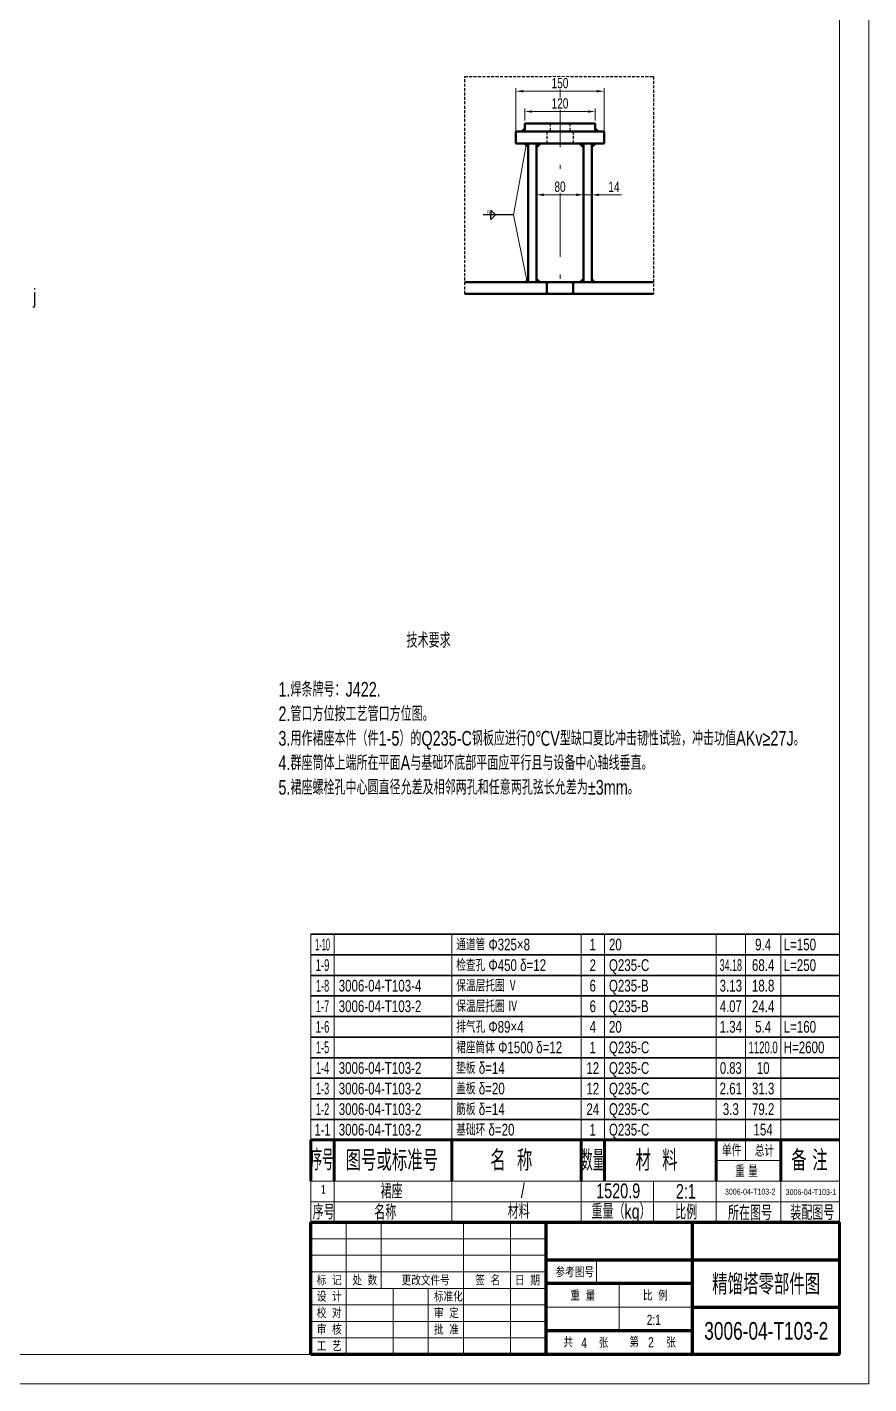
# Model space of a CAD drawing. Header units: millimetres. Extents: x 4027 to 9967, y -190 to 4015.
# Drawn here: x 8534 to 9967, y -190 to 2118 of the extents above; entities that cross this region are included whole.
import ezdxf
from ezdxf.enums import TextEntityAlignment as Align

# ---------------------------------------------------------------- set-up
doc = ezdxf.new("R2010")
doc.units = ezdxf.units.MM
doc.header["$LTSCALE"] = 10
doc.linetypes.add('ACAD_ISO10W100', pattern=[18.7, 12, -3, 0.7, -3])
doc.linetypes.add('DASHED', pattern=[0.75, 0.5, -0.25])
for name, color, linetype in [('4虚线层', 6, 'DASHED'), ('5剖面线层', 2, 'Continuous'), ('8符号标注层', 31, 'Continuous')]:
    doc.layers.add(name, color=color, linetype=linetype)
for name, color, linetype, lineweight in [('中心线', 1, 'ACAD_ISO10W100', 18), ('文本', 7, 'Continuous', 18), ('标注', 7, 'Continuous', 18), ('标注层', 7, 'Continuous', 18), ('粗实线', 2, 'Continuous', 50), ('细实线', 7, 'Continuous', 18)]:
    doc.layers.add(name, color=color, linetype=linetype, lineweight=lineweight)
doc.styles.add('HGCAD', font='HGCAD.SHX', dxfattribs={"width": 0.75, "bigfont": 'HZTXT.SHX'})
doc.dimstyles.new('HGCAD$0', dxfattribs={"dimtxt": 3.5, "dimasz": 2.5, "dimexe": 1, "dimexo": 1, "dimgap": 1, "dimtad": 1, "dimdec": 1, "dimdsep": 46, "dimtxsty": 'HGCAD', "dimcen": 0, "dimclrd": 130, "dimclre": 130, "dimclrt": 3, "dimadec": 1, "dimazin": 0, "dimtfac": 0.714286, "dimtmove": 0, "dimatfit": 1, "dimfxl": 0, "dimtzin": 0, "dimlwd": -1, "dimlwe": -1, "dimarcsym": 0})

# ---------------------------------------------------------------- blocks, each defined once
blk = doc.blocks.new('HGCAD#HGTFTK~A1Z~HGCAD图框')
at = {"layer": '细实线', "color": 7}
blk.add_lwpolyline([(10, -10), (-584, -10), (-584, 831), (10, 831)], close=True, dxfattribs=at)
at = {"layer": '细实线', "color": 2}
blk.add_lwpolyline([(0, 0), (-559, 0), (-559, 821), (0, 821)], close=True, dxfattribs=at)
blk = doc.blocks.new('HGCAD#HGTFBTL~HGCAD标题栏')
at = {"color": 4, "linetype": 'Continuous', "lineweight": 70}
for p, q in [((-180, 0), (-180, 45)), ((-180, 45), (0, 45)), ((-100, 45), (-100, 0)), ((-50, 0), (-50, 45)), ((0, 32.14), (-100, 32.14)), ((-50, 24.11), (-100, 24.11)), ((-50, 16.07), (0, 16.07)), ((-50, 8.04), (-100, 8.04)), ((0, 0), (-180, 0))]:
    blk.add_line(p, q, dxfattribs=at)
at = {"color": 7, "linetype": 'Continuous', "lineweight": 18}
for p, q in [((-168, 45), (-168, 0)), ((-156, 22.5), (-156, 45)), ((-128, 0), (-128, 45)), ((-112, 45), (-112, 0)), ((-180, 39.38), (-100, 39.38)), ((-100, 33.75), (-180, 33.75)), ((-180, 28.12), (-100, 28.12)), ((-82.78, 32.14), (-82.78, 24.11)), ((-75, 24.11), (-75, 8.04)), ((-100, 22.5), (-180, 22.5)), ((-152, 0), (-152, 22.5)), ((-140, 22.5), (-140, 0)), ((-180, 16.88), (-100, 16.88)), ((-100, 16.07), (-50, 16.07)), ((-100, 11.25), (-180, 11.25)), ((-180, 5.62), (-100, 5.62))]:
    blk.add_line(p, q, dxfattribs=at)
at = {"color": 4, "linetype": 'Continuous', "lineweight": 60}
blk.add_line((0, 0), (0, 45), dxfattribs=at)
at = {"color": 7, "linetype": 'Continuous', "lineweight": 18, "style": 'HGCAD', "width": 0.75}
for s, p in [('参考图号', (-96.71, 26.25)), ('标  记', (-177.97, 23.53)), ('处  数', (-165.87, 23.5)), ('更改文件号', (-149.08, 23.5)), ('签  名', (-123.98, 23.5)), ('日  期', (-110.47, 23.5)), ('设  计', (-177.97, 17.98)), ('标准化', (-138.09, 17.98)), ('重  量', (-91.64, 18.33)), ('比  例', (-66.93, 18.33)), ('校  对', (-177.97, 12.36)), ('审  定', (-138.05, 12.36)), ('审  核', (-177.97, 6.73)), ('批  准', (-138.05, 6.73)), ('工  艺', (-177.97, 1.11)), ('共', (-94, 2.4)), ('张', (-81.97, 2.26)), ('第', (-71.56, 2.52)), ('张', (-58.98, 2.36))]:
    blk.add_text(s, height=3.5, dxfattribs=at).set_placement(p)
at = {"color": 7, "linetype": 'Continuous', "lineweight": 18, "style": 'HGCAD', "width": 0.75, "flags": 8}
for tag, height, p in [('MATERIAL', 6, (-77.04, 38.61)), ('DRAW_NAME', 7, (-24.97, 23.88)), ('WEIGHT', 3.5, (-88.1, 12.11)), ('SCALE', 3.5, (-63.24, 11.8)), ('DRAW_NO', 6, (-24.94, 8.04)), ('SUM', 3.5, (-86.95, 4)), ('PAGE', 3.5, (-64.21, 4.14))]:
    blk.add_attdef(tag, text='', height=height, dxfattribs=at).set_placement(p, align=Align.MIDDLE_CENTER)
blk = doc.blocks.new('HGCAD#HGTFMXT~HGCAD明细表标题')
at = {"color": 4, "linetype": 'Continuous', "lineweight": 60}
for p, q in [((-180, 0), (-180, 14)), ((-180, 14), (0, 14)), ((-172, 14), (-172, 0)), ((-132, 14), (-132, 0)), ((-88, 14), (-88, 0)), ((-80, 14), (-80, 0)), ((-42, 14), (-42, 0)), ((-20, 14), (-20, 0))]:
    blk.add_line(p, q, dxfattribs=at)
at = {"layer": '标注层'}
for p, q in [((-32, 14), (-32, 7)), ((-32, 7), (-32, 14)), ((-20, 7), (-42, 7))]:
    blk.add_line(p, q, dxfattribs=at)
at = {"layer": '标注层', "style": 'HGCAD'}
for s, height, width, p in [('序号', 7, 0.55, (-180, 3.68)), ('图号或标准号', 7, 0.75, (-168.15, 3.5)), ('名  称', 7, 0.75, (-118.87, 3.5)), ('数量', 7, 0.55, (-87.87, 3.5)), ('材  料', 7, 0.75, (-69.43, 3.5)), ('单件', 4, 0.75, (-40, 8.52)), ('总计', 4, 0.75, (-28.85, 8.34)), ('备 注', 7, 0.75, (-16.44, 3.5)), ('重 量', 4, 0.75, (-35.51, 1.38))]:
    blk.add_text(s, height=height, dxfattribs=dict(at, width=width)).set_placement(p)
blk = doc.blocks.new('HGCAD#HGTFMXB~HGCAD明细表')
at = {"color": 4}
for p, q in [((-180, 0), (-180, 7)), ((-172, 0), (-172, 7)), ((-132, 0), (-132, 7)), ((-88, 0), (-88, 7)), ((-80, 0), (-80, 7)), ((-42, 0), (-42, 7)), ((-32, 0), (-32, 7)), ((-20, 0), (-20, 7))]:
    blk.add_line(p, q, dxfattribs=at)
at = {"color": 7, "linetype": 'Continuous', "lineweight": 35}
blk.add_line((-180, 7), (0, 7), dxfattribs=at)
at = {"color": 7, "linetype": 'Continuous', "lineweight": 35, "style": 'HGCAD', "width": 0.75, "flags": 8}
for tag, p in [('NO', (-176, 3.5)), ('NUM', (-84, 3.5)), ('ONE', (-37, 3.5)), ('ALL', (-26, 3.5))]:
    blk.add_attdef(tag, text='', height=4, dxfattribs=at).set_placement(p, align=Align.MIDDLE)
for tag, p in [('PARTNO', (-170.5, 3.5)), ('PARTNAME', (-130.5, 3.5)), ('MATERIAL', (-78.5, 3.5)), ('NOTICE', (-19, 3.5))]:
    blk.add_attdef(tag, text='', height=4, dxfattribs=at).set_placement(p, align=Align.MIDDLE_LEFT)
blk = doc.blocks.new('*D59')
at = {"layer": 'Defpoints', "color": 0}
for p in [(9501.1, 1974.6), (9381.1, 1954.5), (9501.1, 1954.5)]:
    blk.add_point(p, dxfattribs=at)
at = {"layer": '细实线', "color": 130}
for p, q in [((9381.1, 1959.5), (9381.1, 1979.6)), ((9393.6, 1974.6), (9488.6, 1974.6)), ((9501.1, 1959.5), (9501.1, 1979.6))]:
    blk.add_line(p, q, dxfattribs=at)
for points in [[(9393.6, 1976.6), (9393.6, 1972.5), (9381.1, 1974.6)], [(9488.6, 1976.6), (9488.6, 1972.5), (9501.1, 1974.6)]]:
    blk.add_solid(points, dxfattribs=at)
at = {"layer": '细实线', "color": 3, "insert": (9441.1, 1988.3), "char_height": 17.5, "attachment_point": 5, "style": 'HGCAD', "bg_fill": 3, "box_fill_scale": 1.1, "bg_fill_color": 256, "bg_fill_true_color": 13158600, "bg_fill_transparency": 97}
blk.add_mtext('120', dxfattribs=at)
blk = doc.blocks.new('*D60')
at = {"layer": 'Defpoints', "color": 0}
for p in [(9516.1, 2009.1), (9366.1, 1920.5), (9516.1, 1920.5)]:
    blk.add_point(p, dxfattribs=at)
at = {"layer": '细实线', "color": 130}
for p, q in [((9366.1, 1925.5), (9366.1, 2014.1)), ((9378.6, 2009.1), (9503.6, 2009.1)), ((9516.1, 1925.5), (9516.1, 2014.1))]:
    blk.add_line(p, q, dxfattribs=at)
for points in [[(9378.6, 2011.2), (9378.6, 2007), (9366.1, 2009.1)], [(9503.6, 2011.2), (9503.6, 2007), (9516.1, 2009.1)]]:
    blk.add_solid(points, dxfattribs=at)
at = {"layer": '细实线', "color": 3, "insert": (9441.1, 2022.9), "char_height": 17.5, "attachment_point": 5, "style": 'HGCAD', "bg_fill": 3, "box_fill_scale": 1.1, "bg_fill_color": 256, "bg_fill_true_color": 13158600, "bg_fill_transparency": 102}
blk.add_mtext('150', dxfattribs=at)
blk = doc.blocks.new('*D61')
at = {"layer": 'Defpoints', "color": 0}
for p in [(9401.1, 1832.9), (9481.1, 1832.9), (9481.1, 1832.9)]:
    blk.add_point(p, dxfattribs=at)
at = {"layer": '细实线', "color": 130}
blk.add_line((9413.6, 1832.9), (9468.6, 1832.9), dxfattribs=at)
for points in [[(9413.6, 1835), (9413.6, 1830.8), (9401.1, 1832.9)], [(9468.6, 1835), (9468.6, 1830.8), (9481.1, 1832.9)]]:
    blk.add_solid(points, dxfattribs=at)
at = {"layer": '细实线', "color": 3, "insert": (9441.1, 1846.6), "char_height": 17.5, "attachment_point": 5, "style": 'HGCAD', "bg_fill": 3, "box_fill_scale": 1.1, "bg_fill_color": 256, "bg_fill_true_color": 13158600, "bg_fill_transparency": 112}
blk.add_mtext('80', dxfattribs=at)
blk = doc.blocks.new('*D62')
at = {"layer": 'Defpoints', "color": 0}
for p in [(9481.1, 1832.9), (9495.1, 1832.9), (9495.1, 1832.9)]:
    blk.add_point(p, dxfattribs=at)
at = {"layer": '细实线', "color": 130}
for p, q in [((9468.6, 1832.9), (9456.1, 1832.9)), ((9481.1, 1832.9), (9495.1, 1832.9)), ((9507.6, 1832.9), (9545.8, 1832.9))]:
    blk.add_line(p, q, dxfattribs=at)
for points in [[(9468.6, 1835), (9468.6, 1830.8), (9481.1, 1832.9)], [(9507.6, 1835), (9507.6, 1830.8), (9495.1, 1832.9)]]:
    blk.add_solid(points, dxfattribs=at)
at = {"layer": '细实线', "color": 3, "insert": (9533, 1846.6), "char_height": 17.5, "attachment_point": 5, "style": 'HGCAD', "bg_fill": 3, "box_fill_scale": 1.1, "bg_fill_color": 256, "bg_fill_true_color": 13158600, "bg_fill_transparency": 122}
blk.add_mtext('14', dxfattribs=at)

msp = doc.modelspace()

# ---------------------------------------------------------------- hatches: boundary and pattern name
at = {"layer": '5剖面线层'}
h = msp.add_hatch(color=0, dxfattribs=at)
h.paths.add_polyline_path([(9381.14, 1945.79), (9375.67, 1940.47), (9381.14, 1940.47)])
h.paths.add_polyline_path([(9387.14, 1920.47), (9380.4, 1920.47), (9387.14, 1914.63)])
h.paths.add_polyline_path([(9407.86, 1920.47), (9401.14, 1920.47), (9401.14, 1913.63)])
h.paths.add_polyline_path([(9501.14, 1945.79), (9501.14, 1940.47), (9506.6, 1940.47)])
h.paths.add_polyline_path([(9501.87, 1920.47), (9495.14, 1920.47), (9495.14, 1914.63)])
h.paths.add_polyline_path([(9481.14, 1920.47), (9474.41, 1920.47), (9481.14, 1913.63)])
h.paths.add_polyline_path([(9387.14, 1689.56), (9382.35, 1684.47), (9387.14, 1684.47)])
h.paths.add_polyline_path([(9401.14, 1689.94), (9401.14, 1684.47), (9406.71, 1684.47)])
h.paths.add_polyline_path([(9481.14, 1689.94), (9475.56, 1684.47), (9481.14, 1684.47)])
h.paths.add_polyline_path([(9495.14, 1689.56), (9495.14, 1684.47), (9499.92, 1684.47)])

# ---------------------------------------------------------------- linework, layer by layer
at = {"layer": '4虚线层'}
for p, q in [((9418.64, 1940.47), (9418.64, 1920.47)), ((9424.64, 1954.47), (9424.64, 1940.47)), ((9457.64, 1954.47), (9457.64, 1940.47)), ((9463.64, 1940.47), (9463.64, 1920.47))]:
    msp.add_line(p, q, dxfattribs=at)
msp.add_lwpolyline([(9278.99, 1664.47), (9278.99, 2034.16), (9600.12, 2034.16), (9600.12, 1664.47)], dxfattribs=at)
at = {"layer": '8符号标注层', "color": 31}
for p, q in [((9323.26, 1806.64), (9323.26, 1798.76)), ((9331.13, 1798.76), (9323.26, 1806.64)), ((9323.26, 1790.89), (9323.26, 1798.76)), ((9331.13, 1798.76), (9323.26, 1790.89))]:
    msp.add_line(p, q, dxfattribs=at)
at = {"layer": '8符号标注层', "color": 130, "extrusion": (0, 1, 0)}
msp.add_line((9361.9, 1798.76), (9310.15, 1798.76), dxfattribs=at)
at = {"layer": '中心线'}
msp.add_line((9441.14, 2034.16), (9441.14, 1664.47), dxfattribs=at)
at = {"layer": '粗实线'}
for p, q in [((9366.14, 1920.47), (9366.14, 1940.47)), ((9366.14, 1940.47), (9441.14, 1940.47)), ((9375.67, 1940.47), (9381.14, 1945.79)), ((9381.14, 1940.47), (9381.14, 1954.47)), ((9381.14, 1954.47), (9441.14, 1954.47)), ((9441.14, 1940.47), (9381.14, 1940.47)), ((9501.14, 1954.47), (9441.14, 1954.47)), ((9516.14, 1940.47), (9441.14, 1940.47)), ((9441.14, 1940.47), (9501.14, 1940.47)), ((9501.14, 1940.47), (9501.14, 1954.47)), ((9506.6, 1940.47), (9501.14, 1945.79)), ((9516.14, 1920.47), (9516.14, 1940.47)), ((9441.14, 1920.47), (9366.14, 1920.47)), ((9380.4, 1920.47), (9387.14, 1914.63)), ((9387.14, 1684.47), (9387.14, 1920.47)), ((9401.14, 1684.47), (9401.14, 1920.47)), ((9401.14, 1920.47), (9441.14, 1920.47)), ((9401.14, 1920.47), (9407.86, 1920.47)), ((9407.86, 1920.47), (9401.14, 1913.63)), ((9481.14, 1920.47), (9441.14, 1920.47)), ((9441.14, 1920.47), (9516.14, 1920.47)), ((9481.14, 1920.47), (9474.41, 1920.47)), ((9474.41, 1920.47), (9481.14, 1913.63)), ((9481.14, 1684.47), (9481.14, 1920.47)), ((9495.14, 1684.47), (9495.14, 1920.47)), ((9501.87, 1920.47), (9495.14, 1914.63)), ((9382.35, 1684.47), (9387.14, 1689.56)), ((9406.71, 1684.47), (9401.14, 1689.94)), ((9475.56, 1684.47), (9481.14, 1689.94)), ((9499.92, 1684.47), (9495.14, 1689.56)), ((9441.14, 1684.47), (9278.99, 1684.47)), ((9441.14, 1664.47), (9278.99, 1664.47)), ((9441.14, 1684.47), (9401.14, 1684.47)), ((9418.64, 1684.47), (9418.64, 1664.47)), ((9441.14, 1684.47), (9600.12, 1684.47)), ((9441.14, 1684.47), (9481.14, 1684.47)), ((9441.14, 1664.47), (9600.12, 1664.47)), ((9463.64, 1684.47), (9463.64, 1664.47))]:
    msp.add_line(p, q, dxfattribs=at)
at = {"layer": '细实线', "color": 4}
msp.add_line((9384.74, 1687.02), (9361.9, 1798.76), dxfattribs=at)
at = {"layer": '细实线', "ltscale": 5}
for p, q in [((9016.9, 154.76), (9916.9, 154.76)), ((9016.9, 119.76), (9916.9, 119.76))]:
    msp.add_line(p, q, dxfattribs=at)
at = {"layer": '细实线', "color": 4, "ltscale": 5}
for p, q in [((9016.9, 154.76), (9016.9, 84.76)), ((9056.9, 154.76), (9056.9, 84.76)), ((9256.9, 154.76), (9256.9, 84.76)), ((9476.9, 154.76), (9476.9, 84.76)), ((9600.25, 154.76), (9600.25, 84.76)), ((9706.9, 154.76), (9706.9, 84.76)), ((9816.9, 154.76), (9816.9, 84.76))]:
    msp.add_line(p, q, dxfattribs=at)

# ---------------------------------------------------------------- block references
at = {"ltscale": 5, "xscale": 5, "yscale": 5, "zscale": 5}
msp.add_blockref('HGCAD#HGTFTK~A1Z~HGCAD图框', (9916.9, -140.24), dxfattribs=at)
at = {"layer": '细实线'}
ref = msp.add_blockref('HGCAD#HGTFMXB~HGCAD明细表', (9916.9, 539.76), dxfattribs=dict(at, xscale=5, yscale=5, zscale=5))
ref.add_attrib('NO', '1-10', dxfattribs={"layer": '0', "color": 7, "linetype": 'Continuous', "lineweight": 35, "height": 20, "style": 'HGCAD', "width": 0.46, "flags": 8}).set_placement((9036.9, 557.26), align=Align.MIDDLE)
ref.add_attrib('PARTNAME', '通道管 Φ325×8', dxfattribs={"layer": '0', "color": 7, "linetype": 'Continuous', "lineweight": 35, "height": 20, "style": 'HGCAD', "width": 0.75, "flags": 8}).set_placement((9264.4, 557.26), align=Align.MIDDLE_LEFT)
ref.add_attrib('NUM', '1', dxfattribs={"layer": '0', "color": 7, "linetype": 'Continuous', "lineweight": 35, "height": 20, "style": 'HGCAD', "width": 0.75, "flags": 8}).set_placement((9496.9, 557.26), align=Align.MIDDLE)
ref.add_attrib('MATERIAL', '20', dxfattribs={"layer": '0', "color": 7, "linetype": 'Continuous', "lineweight": 35, "height": 20, "style": 'HGCAD', "width": 0.75, "flags": 8}).set_placement((9524.4, 557.26), align=Align.MIDDLE_LEFT)
ref.add_attrib('ALL', '9.4', dxfattribs={"layer": '0', "color": 7, "linetype": 'Continuous', "lineweight": 35, "height": 20, "style": 'HGCAD', "width": 0.75, "flags": 8}).set_placement((9786.9, 557.26), align=Align.MIDDLE)
ref.add_attrib('NOTICE', 'L=150', dxfattribs={"layer": '0', "color": 7, "linetype": 'Continuous', "lineweight": 35, "height": 20, "style": 'HGCAD', "width": 0.75, "flags": 8}).set_placement((9821.9, 557.26), align=Align.MIDDLE_LEFT)
ref = msp.add_blockref('HGCAD#HGTFMXB~HGCAD明细表', (9916.9, 504.76), dxfattribs=dict(at, xscale=5, yscale=5, zscale=5))
ref.add_attrib('NO', '1-9', dxfattribs={"layer": '0', "color": 7, "linetype": 'Continuous', "lineweight": 35, "height": 20, "style": 'HGCAD', "width": 0.61, "flags": 8}).set_placement((9036.9, 522.26), align=Align.MIDDLE)
ref.add_attrib('PARTNAME', '检查孔 Φ450 δ=12', dxfattribs={"layer": '0', "color": 7, "linetype": 'Continuous', "lineweight": 35, "height": 20, "style": 'HGCAD', "width": 0.75, "flags": 8}).set_placement((9264.4, 522.26), align=Align.MIDDLE_LEFT)
ref.add_attrib('NUM', '2', dxfattribs={"layer": '0', "color": 7, "linetype": 'Continuous', "lineweight": 35, "height": 20, "style": 'HGCAD', "width": 0.75, "flags": 8}).set_placement((9496.9, 522.26), align=Align.MIDDLE)
ref.add_attrib('MATERIAL', 'Q235-C', dxfattribs={"layer": '0', "color": 7, "linetype": 'Continuous', "lineweight": 35, "height": 20, "style": 'HGCAD', "width": 0.75, "flags": 8}).set_placement((9524.4, 522.26), align=Align.MIDDLE_LEFT)
ref.add_attrib('ONE', '34.18', dxfattribs={"layer": '0', "color": 7, "linetype": 'Continuous', "lineweight": 35, "height": 20, "style": 'HGCAD', "width": 0.58, "flags": 8}).set_placement((9731.9, 522.26), align=Align.MIDDLE)
ref.add_attrib('ALL', '68.4', dxfattribs={"layer": '0', "color": 7, "linetype": 'Continuous', "lineweight": 35, "height": 20, "style": 'HGCAD', "width": 0.75, "flags": 8}).set_placement((9786.9, 522.26), align=Align.MIDDLE)
ref.add_attrib('NOTICE', 'L=250', dxfattribs={"layer": '0', "color": 7, "linetype": 'Continuous', "lineweight": 35, "height": 20, "style": 'HGCAD', "width": 0.75, "flags": 8}).set_placement((9821.9, 522.26), align=Align.MIDDLE_LEFT)
ref = msp.add_blockref('HGCAD#HGTFMXB~HGCAD明细表', (9916.9, 469.76), dxfattribs=dict(at, xscale=5, yscale=5, zscale=5))
ref.add_attrib('NO', '1-8', dxfattribs={"layer": '0', "color": 7, "linetype": 'Continuous', "lineweight": 35, "height": 20, "style": 'HGCAD', "width": 0.6, "flags": 8}).set_placement((9036.9, 487.26), align=Align.MIDDLE)
ref.add_attrib('PARTNO', '3006-04-T103-4', dxfattribs={"layer": '0', "color": 7, "linetype": 'Continuous', "lineweight": 35, "height": 20, "style": 'HGCAD', "width": 0.75, "flags": 8}).set_placement((9064.4, 487.26), align=Align.MIDDLE_LEFT)
ref.add_attrib('PARTNAME', '保温层托圈 Ⅴ', dxfattribs={"layer": '0', "color": 7, "linetype": 'Continuous', "lineweight": 35, "height": 20, "style": 'HGCAD', "width": 0.75, "flags": 8}).set_placement((9264.4, 487.26), align=Align.MIDDLE_LEFT)
ref.add_attrib('NUM', '6', dxfattribs={"layer": '0', "color": 7, "linetype": 'Continuous', "lineweight": 35, "height": 20, "style": 'HGCAD', "width": 0.75, "flags": 8}).set_placement((9496.9, 487.26), align=Align.MIDDLE)
ref.add_attrib('MATERIAL', 'Q235-B', dxfattribs={"layer": '0', "color": 7, "linetype": 'Continuous', "lineweight": 35, "height": 20, "style": 'HGCAD', "width": 0.75, "flags": 8}).set_placement((9524.4, 487.26), align=Align.MIDDLE_LEFT)
ref.add_attrib('ONE', '3.13', dxfattribs={"layer": '0', "color": 7, "linetype": 'Continuous', "lineweight": 35, "height": 20, "style": 'HGCAD', "width": 0.75, "flags": 8}).set_placement((9731.9, 487.26), align=Align.MIDDLE)
ref.add_attrib('ALL', '18.8', dxfattribs={"layer": '0', "color": 7, "linetype": 'Continuous', "lineweight": 35, "height": 20, "style": 'HGCAD', "width": 0.75, "flags": 8}).set_placement((9786.9, 487.26), align=Align.MIDDLE)
ref = msp.add_blockref('HGCAD#HGTFMXB~HGCAD明细表', (9916.9, 434.76), dxfattribs=dict(at, xscale=5, yscale=5, zscale=5))
ref.add_attrib('NO', '1-7', dxfattribs={"layer": '0', "color": 7, "linetype": 'Continuous', "lineweight": 35, "height": 20, "style": 'HGCAD', "width": 0.6, "flags": 8}).set_placement((9036.9, 452.26), align=Align.MIDDLE)
ref.add_attrib('PARTNO', '3006-04-T103-2', dxfattribs={"layer": '0', "color": 7, "linetype": 'Continuous', "lineweight": 35, "height": 20, "style": 'HGCAD', "width": 0.75, "flags": 8}).set_placement((9064.4, 452.26), align=Align.MIDDLE_LEFT)
ref.add_attrib('PARTNAME', '保温层托圈 Ⅳ', dxfattribs={"layer": '0', "color": 7, "linetype": 'Continuous', "lineweight": 35, "height": 20, "style": 'HGCAD', "width": 0.75, "flags": 8}).set_placement((9264.4, 452.26), align=Align.MIDDLE_LEFT)
ref.add_attrib('NUM', '6', dxfattribs={"layer": '0', "color": 7, "linetype": 'Continuous', "lineweight": 35, "height": 20, "style": 'HGCAD', "width": 0.75, "flags": 8}).set_placement((9496.9, 452.26), align=Align.MIDDLE)
ref.add_attrib('MATERIAL', 'Q235-B', dxfattribs={"layer": '0', "color": 7, "linetype": 'Continuous', "lineweight": 35, "height": 20, "style": 'HGCAD', "width": 0.75, "flags": 8}).set_placement((9524.4, 452.26), align=Align.MIDDLE_LEFT)
ref.add_attrib('ONE', '4.07', dxfattribs={"layer": '0', "color": 7, "linetype": 'Continuous', "lineweight": 35, "height": 20, "style": 'HGCAD', "width": 0.73, "flags": 8}).set_placement((9731.9, 452.26), align=Align.MIDDLE)
ref.add_attrib('ALL', '24.4', dxfattribs={"layer": '0', "color": 7, "linetype": 'Continuous', "lineweight": 35, "height": 20, "style": 'HGCAD', "width": 0.75, "flags": 8}).set_placement((9786.9, 452.26), align=Align.MIDDLE)
ref = msp.add_blockref('HGCAD#HGTFMXB~HGCAD明细表', (9916.9, 399.76), dxfattribs=dict(at, xscale=5, yscale=5, zscale=5))
ref.add_attrib('NO', '1-6', dxfattribs={"layer": '0', "color": 7, "linetype": 'Continuous', "lineweight": 35, "height": 20, "style": 'HGCAD', "width": 0.61, "flags": 8}).set_placement((9036.9, 417.26), align=Align.MIDDLE)
ref.add_attrib('PARTNAME', '排气孔 Φ89×4', dxfattribs={"layer": '0', "color": 7, "linetype": 'Continuous', "lineweight": 35, "height": 20, "style": 'HGCAD', "width": 0.75, "flags": 8}).set_placement((9264.4, 417.26), align=Align.MIDDLE_LEFT)
ref.add_attrib('NUM', '4', dxfattribs={"layer": '0', "color": 7, "linetype": 'Continuous', "lineweight": 35, "height": 20, "style": 'HGCAD', "width": 0.75, "flags": 8}).set_placement((9496.9, 417.26), align=Align.MIDDLE)
ref.add_attrib('MATERIAL', '20', dxfattribs={"layer": '0', "color": 7, "linetype": 'Continuous', "lineweight": 35, "height": 20, "style": 'HGCAD', "width": 0.75, "flags": 8}).set_placement((9524.4, 417.26), align=Align.MIDDLE_LEFT)
ref.add_attrib('ONE', '1.34', dxfattribs={"layer": '0', "color": 7, "linetype": 'Continuous', "lineweight": 35, "height": 20, "style": 'HGCAD', "width": 0.75, "flags": 8}).set_placement((9731.9, 417.26), align=Align.MIDDLE)
ref.add_attrib('ALL', '5.4', dxfattribs={"layer": '0', "color": 7, "linetype": 'Continuous', "lineweight": 35, "height": 20, "style": 'HGCAD', "width": 0.75, "flags": 8}).set_placement((9786.9, 417.26), align=Align.MIDDLE)
ref.add_attrib('NOTICE', 'L=160', dxfattribs={"layer": '0', "color": 7, "linetype": 'Continuous', "lineweight": 35, "height": 20, "style": 'HGCAD', "width": 0.75, "flags": 8}).set_placement((9821.9, 417.26), align=Align.MIDDLE_LEFT)
ref = msp.add_blockref('HGCAD#HGTFMXB~HGCAD明细表', (9916.9, 364.76), dxfattribs=dict(at, xscale=5, yscale=5, zscale=5))
ref.add_attrib('NO', '1-5', dxfattribs={"layer": '0', "color": 7, "linetype": 'Continuous', "lineweight": 35, "height": 20, "style": 'HGCAD', "width": 0.6, "flags": 8}).set_placement((9036.9, 382.26), align=Align.MIDDLE)
ref.add_attrib('PARTNAME', '裙座筒体 Φ1500 δ=12', dxfattribs={"layer": '0', "color": 7, "linetype": 'Continuous', "lineweight": 35, "height": 20, "style": 'HGCAD', "width": 0.75, "flags": 8}).set_placement((9264.4, 382.26), align=Align.MIDDLE_LEFT)
ref.add_attrib('NUM', '1', dxfattribs={"layer": '0', "color": 7, "linetype": 'Continuous', "lineweight": 35, "height": 20, "style": 'HGCAD', "width": 0.75, "flags": 8}).set_placement((9496.9, 382.26), align=Align.MIDDLE)
ref.add_attrib('MATERIAL', 'Q235-C', dxfattribs={"layer": '0', "color": 7, "linetype": 'Continuous', "lineweight": 35, "height": 20, "style": 'HGCAD', "width": 0.75, "flags": 8}).set_placement((9524.4, 382.26), align=Align.MIDDLE_LEFT)
ref.add_attrib('ALL', '1120.0', dxfattribs={"layer": '0', "color": 7, "linetype": 'Continuous', "lineweight": 35, "height": 20, "style": 'HGCAD', "width": 0.62, "flags": 8}).set_placement((9786.9, 382.26), align=Align.MIDDLE)
ref.add_attrib('NOTICE', 'H=2600', dxfattribs={"layer": '0', "color": 7, "linetype": 'Continuous', "lineweight": 35, "height": 20, "style": 'HGCAD', "width": 0.75, "flags": 8}).set_placement((9821.9, 382.26), align=Align.MIDDLE_LEFT)
ref = msp.add_blockref('HGCAD#HGTFMXB~HGCAD明细表', (9916.9, 329.76), dxfattribs=dict(at, xscale=5, yscale=5, zscale=5))
ref.add_attrib('NO', '1-4', dxfattribs={"layer": '0', "color": 7, "linetype": 'Continuous', "lineweight": 35, "height": 20, "style": 'HGCAD', "width": 0.59, "flags": 8}).set_placement((9036.9, 347.26), align=Align.MIDDLE)
ref.add_attrib('PARTNO', '3006-04-T103-2', dxfattribs={"layer": '0', "color": 7, "linetype": 'Continuous', "lineweight": 35, "height": 20, "style": 'HGCAD', "width": 0.75, "flags": 8}).set_placement((9064.4, 347.26), align=Align.MIDDLE_LEFT)
ref.add_attrib('PARTNAME', '垫板 δ=14', dxfattribs={"layer": '0', "color": 7, "linetype": 'Continuous', "lineweight": 35, "height": 20, "style": 'HGCAD', "width": 0.75, "flags": 8}).set_placement((9264.4, 347.26), align=Align.MIDDLE_LEFT)
ref.add_attrib('NUM', '12', dxfattribs={"layer": '0', "color": 7, "linetype": 'Continuous', "lineweight": 35, "height": 20, "style": 'HGCAD', "width": 0.75, "flags": 8}).set_placement((9496.9, 347.26), align=Align.MIDDLE)
ref.add_attrib('MATERIAL', 'Q235-C', dxfattribs={"layer": '0', "color": 7, "linetype": 'Continuous', "lineweight": 35, "height": 20, "style": 'HGCAD', "width": 0.75, "flags": 8}).set_placement((9524.4, 347.26), align=Align.MIDDLE_LEFT)
ref.add_attrib('ONE', '0.83', dxfattribs={"layer": '0', "color": 7, "linetype": 'Continuous', "lineweight": 35, "height": 20, "style": 'HGCAD', "width": 0.73, "flags": 8}).set_placement((9731.9, 347.26), align=Align.MIDDLE)
ref.add_attrib('ALL', '10', dxfattribs={"layer": '0', "color": 7, "linetype": 'Continuous', "lineweight": 35, "height": 20, "style": 'HGCAD', "width": 0.75, "flags": 8}).set_placement((9786.9, 347.26), align=Align.MIDDLE)
ref = msp.add_blockref('HGCAD#HGTFMXB~HGCAD明细表', (9916.9, 294.76), dxfattribs=dict(at, xscale=5, yscale=5, zscale=5))
ref.add_attrib('NO', '1-3', dxfattribs={"layer": '0', "color": 7, "linetype": 'Continuous', "lineweight": 35, "height": 20, "style": 'HGCAD', "width": 0.6, "flags": 8}).set_placement((9036.9, 312.26), align=Align.MIDDLE)
ref.add_attrib('PARTNO', '3006-04-T103-2', dxfattribs={"layer": '0', "color": 7, "linetype": 'Continuous', "lineweight": 35, "height": 20, "style": 'HGCAD', "width": 0.75, "flags": 8}).set_placement((9064.4, 312.26), align=Align.MIDDLE_LEFT)
ref.add_attrib('PARTNAME', '盖板 δ=20', dxfattribs={"layer": '0', "color": 7, "linetype": 'Continuous', "lineweight": 35, "height": 20, "style": 'HGCAD', "width": 0.75, "flags": 8}).set_placement((9264.4, 312.26), align=Align.MIDDLE_LEFT)
ref.add_attrib('NUM', '12', dxfattribs={"layer": '0', "color": 7, "linetype": 'Continuous', "lineweight": 35, "height": 20, "style": 'HGCAD', "width": 0.75, "flags": 8}).set_placement((9496.9, 312.26), align=Align.MIDDLE)
ref.add_attrib('MATERIAL', 'Q235-C', dxfattribs={"layer": '0', "color": 7, "linetype": 'Continuous', "lineweight": 35, "height": 20, "style": 'HGCAD', "width": 0.75, "flags": 8}).set_placement((9524.4, 312.26), align=Align.MIDDLE_LEFT)
ref.add_attrib('ONE', '2.61', dxfattribs={"layer": '0', "color": 7, "linetype": 'Continuous', "lineweight": 35, "height": 20, "style": 'HGCAD', "width": 0.75, "flags": 8}).set_placement((9731.9, 312.26), align=Align.MIDDLE)
ref.add_attrib('ALL', '31.3', dxfattribs={"layer": '0', "color": 7, "linetype": 'Continuous', "lineweight": 35, "height": 20, "style": 'HGCAD', "width": 0.75, "flags": 8}).set_placement((9786.9, 312.26), align=Align.MIDDLE)
ref = msp.add_blockref('HGCAD#HGTFMXB~HGCAD明细表', (9916.9, 259.76), dxfattribs=dict(at, xscale=5, yscale=5, zscale=5))
ref.add_attrib('NO', '1-2', dxfattribs={"layer": '0', "color": 7, "linetype": 'Continuous', "lineweight": 35, "height": 20, "style": 'HGCAD', "width": 0.6, "flags": 8}).set_placement((9036.9, 277.26), align=Align.MIDDLE)
ref.add_attrib('PARTNO', '3006-04-T103-2', dxfattribs={"layer": '0', "color": 7, "linetype": 'Continuous', "lineweight": 35, "height": 20, "style": 'HGCAD', "width": 0.75, "flags": 8}).set_placement((9064.4, 277.26), align=Align.MIDDLE_LEFT)
ref.add_attrib('PARTNAME', '筋板 δ=14', dxfattribs={"layer": '0', "color": 7, "linetype": 'Continuous', "lineweight": 35, "height": 20, "style": 'HGCAD', "width": 0.75, "flags": 8}).set_placement((9264.4, 277.26), align=Align.MIDDLE_LEFT)
ref.add_attrib('NUM', '24', dxfattribs={"layer": '0', "color": 7, "linetype": 'Continuous', "lineweight": 35, "height": 20, "style": 'HGCAD', "width": 0.75, "flags": 8}).set_placement((9496.9, 277.26), align=Align.MIDDLE)
ref.add_attrib('MATERIAL', 'Q235-C', dxfattribs={"layer": '0', "color": 7, "linetype": 'Continuous', "lineweight": 35, "height": 20, "style": 'HGCAD', "width": 0.75, "flags": 8}).set_placement((9524.4, 277.26), align=Align.MIDDLE_LEFT)
ref.add_attrib('ONE', '3.3', dxfattribs={"layer": '0', "color": 7, "linetype": 'Continuous', "lineweight": 35, "height": 20, "style": 'HGCAD', "width": 0.75, "flags": 8}).set_placement((9731.9, 277.26), align=Align.MIDDLE)
ref.add_attrib('ALL', '79.2', dxfattribs={"layer": '0', "color": 7, "linetype": 'Continuous', "lineweight": 35, "height": 20, "style": 'HGCAD', "width": 0.75, "flags": 8}).set_placement((9786.9, 277.26), align=Align.MIDDLE)
ref = msp.add_blockref('HGCAD#HGTFMXB~HGCAD明细表', (9916.9, 224.76), dxfattribs=dict(at, xscale=5, yscale=5, zscale=5))
ref.add_attrib('NO', '1-1', dxfattribs={"layer": '0', "color": 7, "linetype": 'Continuous', "lineweight": 35, "height": 20, "style": 'HGCAD', "width": 0.71, "flags": 8}).set_placement((9036.9, 242.26), align=Align.MIDDLE)
ref.add_attrib('PARTNO', '3006-04-T103-2', dxfattribs={"layer": '0', "color": 7, "linetype": 'Continuous', "lineweight": 35, "height": 20, "style": 'HGCAD', "width": 0.75, "flags": 8}).set_placement((9064.4, 242.26), align=Align.MIDDLE_LEFT)
ref.add_attrib('PARTNAME', '基础环 δ=20', dxfattribs={"layer": '0', "color": 7, "linetype": 'Continuous', "lineweight": 35, "height": 20, "style": 'HGCAD', "width": 0.75, "flags": 8}).set_placement((9264.4, 242.26), align=Align.MIDDLE_LEFT)
ref.add_attrib('NUM', '1', dxfattribs={"layer": '0', "color": 7, "linetype": 'Continuous', "lineweight": 35, "height": 20, "style": 'HGCAD', "width": 0.75, "flags": 8}).set_placement((9496.9, 242.26), align=Align.MIDDLE)
ref.add_attrib('MATERIAL', 'Q235-C', dxfattribs={"layer": '0', "color": 7, "linetype": 'Continuous', "lineweight": 35, "height": 20, "style": 'HGCAD', "width": 0.75, "flags": 8}).set_placement((9524.4, 242.26), align=Align.MIDDLE_LEFT)
ref.add_attrib('ALL', '154', dxfattribs={"layer": '0', "color": 7, "linetype": 'Continuous', "lineweight": 35, "height": 20, "style": 'HGCAD', "width": 0.75, "flags": 8}).set_placement((9786.9, 242.26), align=Align.MIDDLE)
at = {"layer": '细实线', "xscale": 5, "yscale": 5, "zscale": 5}
msp.add_blockref('HGCAD#HGTFMXT~HGCAD明细表标题', (9916.9, 154.76), dxfattribs=at)
msp.add_blockref('HGCAD#HGTFBTL~HGCAD标题栏', (9916.9, -140.24), dxfattribs=at).add_auto_attribs({'SCALE': '2:1', 'DRAW_NO': '3006-04-T103-2', 'DRAW_NAME': '精馏塔零部件图', 'SUM': '4', 'PAGE': '2'})

# ---------------------------------------------------------------- texts
at = {"layer": '文本', "attachment_point": 1, "style": 'HGCAD'}
for s, insert, char_height, width in [('9', (9316.88, 1806.63), 7.5, 8.8242), ('                                技术要求\\P\\P1.焊条牌号：J422.\\P2.管口方位按工艺管口方位图。\\P3.用作裙座本件（件1-5）的Q235-C钢板应进行0℃V型缺口夏比冲击韧性试验，冲击功值AKv≥27J。\\P4.群座筒体上端所在平面A与基础环底部平面应平行且与设备中心轴线垂直。\\P5.裙座螺栓孔中心圆直径允差及相邻两孔和任意两孔弦长允差为±3mm。', (8961.82, 1087.36), 25, 1041.6182)]:
    msp.add_mtext(s, dxfattribs=dict(at, insert=insert, char_height=char_height, width=width))
at = {"layer": '标注', "insert": (8544.24, 1673.18), "char_height": 25, "width": 59.8464, "attachment_point": 1, "style": 'HGCAD'}
msp.add_mtext('j', dxfattribs=at)
at = {"layer": '细实线', "ltscale": 5, "attachment_point": 1, "style": 'HGCAD'}
for s, insert, char_height, width in [('\\pi14.93;1', (9019.22, 148.37), 15, 32.0245), ('\\pi73.859;裙座', (9061.75, 149.95), 25, 182.4137), ('\\pi85.135;/', (9289.35, 151.58), 25, 180.3655), ('\\pi20.903;1520.9', (9481.76, 150.7), 25, 113.2002), ('\\pi33.524;2:1', (9604.8, 149.75), 25, 95.8946), ('3006-04-T103-2', (9721.9, 141.71), 10, 105.8665), ('3006-04-T103-1', (9825.29, 141.04), 10, 105.8665), ('{\\C0;序号}', (9020.02, 114.57), 25, 200), ('\\pi83.095;名称', (9041.83, 114.36), 25, 200), ('\\pi92.505;材料', (9259.55, 115.56), 25, 220), ('\\pi16.952;重量（kg）', (9477.71, 115.64), 25, 123.3504), ('\\pi36.937;比例', (9600.23, 114.43), 25, 106.6496), ('\\pi18.976;所在图号', (9708.12, 113.28), 25, 110), ('\\pi13.903;装配图号', (9819.23, 113.59), 25, 100)]:
    msp.add_mtext(s, dxfattribs=dict(at, insert=insert, char_height=char_height, width=width))

# ---------------------------------------------------------------- next in the draw order: dimensions: what is measured, and where the dimension line sits
at = {"layer": '细实线'}
for base, p1, p2, picture, middle in [((9501.14, 1974.56), (9381.14, 1954.47), (9501.14, 1954.47), '*D59', (9441.14, 1988.31)), ((9481.14, 1832.9), (9401.14, 1832.9), (9481.14, 1832.9), '*D61', (9441.14, 1846.65))]:
    dim = msp.add_linear_dim(base=base, p1=p1, p2=p2, dimstyle='HGCAD$0', override={"dimscale": 5}, dxfattribs=at)
    dim.commit()
    dim.dimension.update_dxf_attribs({"geometry": picture, "text_midpoint": middle})

# ---------------------------------------------------------------- next in the draw order: dimensions: what is measured, and where the dimension line sits
for base, p1, p2, picture, middle in [((9516.14, 2009.13), (9366.14, 1920.47), (9516.14, 1920.47), '*D60', (9441.14, 2022.88)), ((9495.14, 1832.9), (9481.14, 1832.9), (9495.14, 1832.9), '*D62', (9532.96, 1846.65))]:
    dim = msp.add_linear_dim(base=base, p1=p1, p2=p2, dimstyle='HGCAD$0', override={"dimscale": 5}, dxfattribs=at)
    dim.commit()
    dim.dimension.update_dxf_attribs({"geometry": picture, "text_midpoint": middle})

# ---------------------------------------------------------------- next in the draw order: linework, layer by layer
at = {"layer": '细实线', "color": 4}
msp.add_line((9383.77, 1917.55), (9361.9, 1798.76), dxfattribs=at)

doc.saveas('drawing.dxf')
